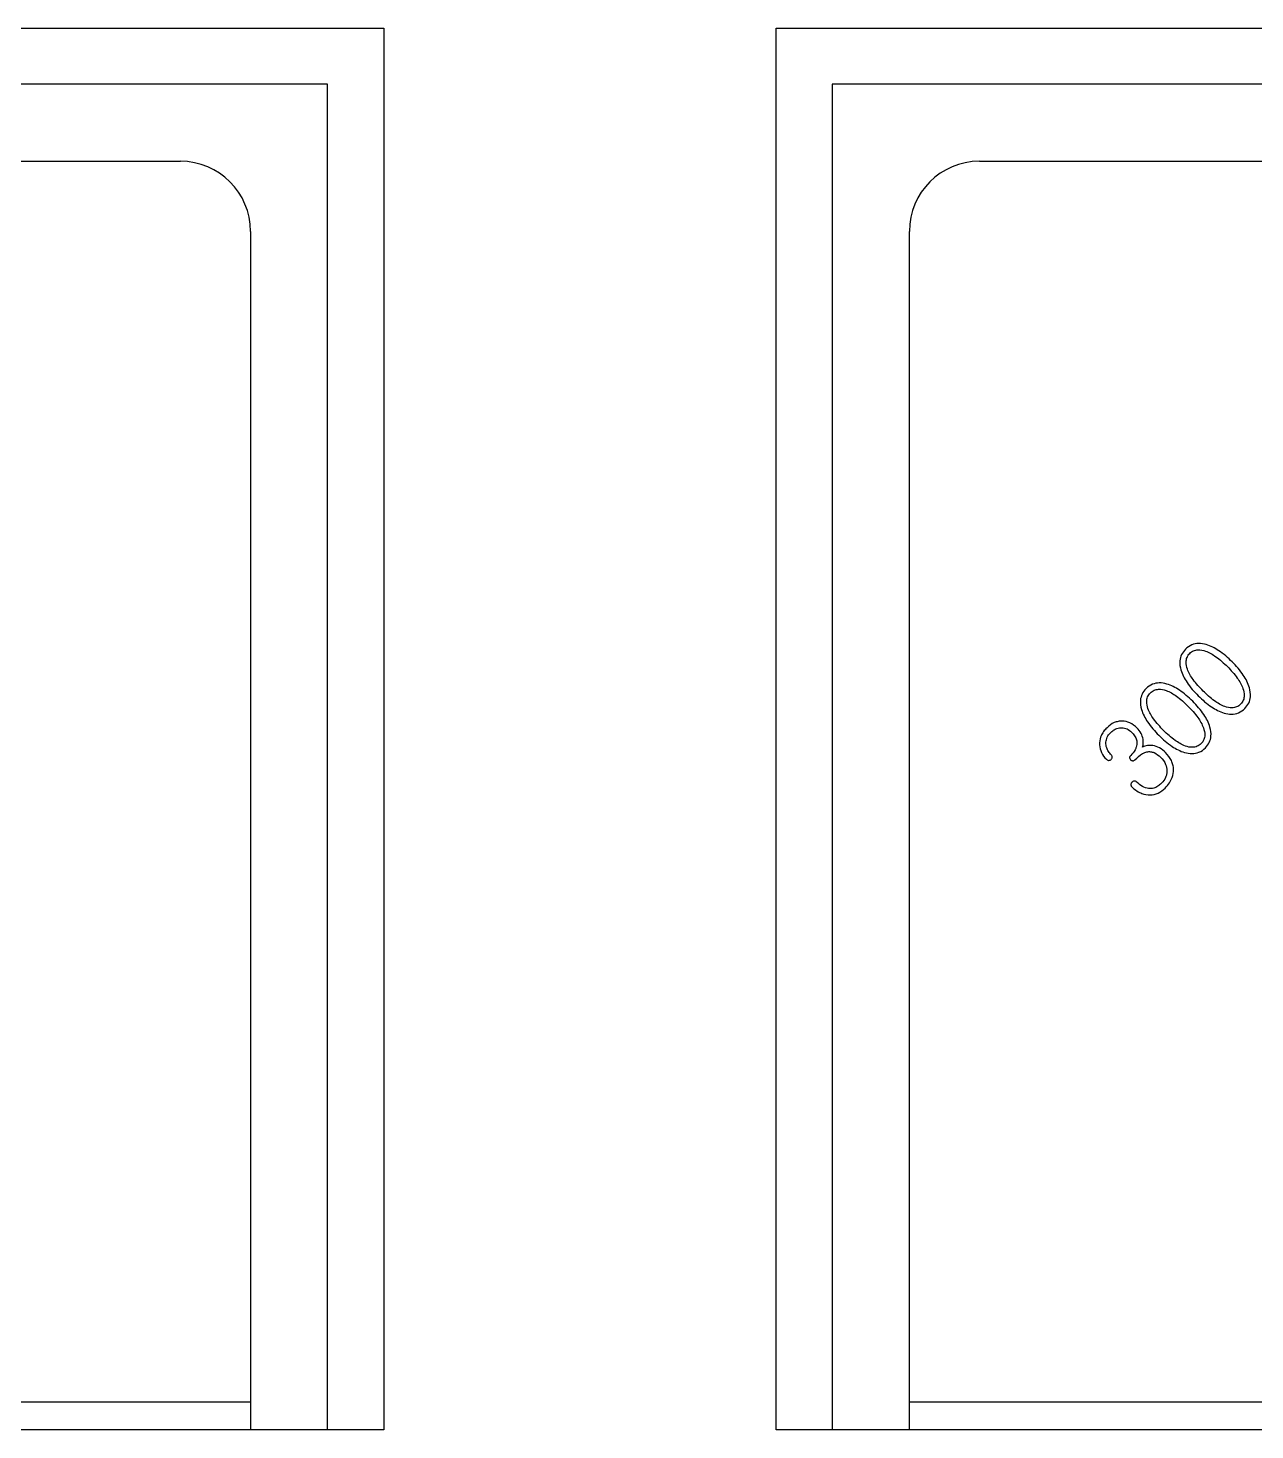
# Model space of a CAD drawing. Extents: x 109308 to 114204, y 60901 to 64142.
# Drawn here: x 111998.5 to 112042.2, y 62865.4 to 62915.4 of the extents above; entities that cross this region are included whole.
import ezdxf

# ---------------------------------------------------------------- set-up
doc = ezdxf.new("R2010")
doc.units = 0
doc.header["$LTSCALE"] = 10
doc.header["$MEASUREMENT"] = 0
doc.layers.get('0').update_dxf_attribs({"linetype": 'CONTINUOUS'})
doc.layers.add('가시적인_것_ISO_', color=3, linetype='CONTINUOUS')

# ---------------------------------------------------------------- blocks, each defined once
blk = doc.blocks.new('44Q1XC')
at = {"layer": '가시적인_것_ISO_'}
for p, q in [((16924.931, 5828.591), (17032.931, 5828.591)), ((17032.931, 5828.591), (17032.931, 5778.591)), ((17046.931, 5828.591), (17154.931, 5828.591)), ((17046.931, 5778.591), (17046.931, 5828.591)), ((17030.931, 5826.591), (16926.931, 5826.591)), ((17030.931, 5778.591), (17030.931, 5826.591)), ((17152.931, 5826.591), (17048.931, 5826.591)), ((17048.931, 5826.591), (17048.931, 5778.591)), ((16932.181, 5823.841), (17025.681, 5823.841)), ((17054.181, 5823.841), (17147.681, 5823.841)), ((17028.181, 5821.341), (17028.181, 5778.591)), ((17051.681, 5778.591), (17051.681, 5821.341)), ((17058.733, 5803.639), (17058.694, 5803.601)), ((16929.681, 5779.591), (17028.181, 5779.591)), ((17051.681, 5779.591), (17150.181, 5779.591)), ((17032.931, 5778.591), (16924.931, 5778.591)), ((17154.931, 5778.591), (17046.931, 5778.591))]:
    blk.add_line(p, q, dxfattribs=at)
for centre, start, end in [((17025.681, 5821.341), 0, 90), ((17054.181, 5821.341), 90, 180)]:
    blk.add_arc(centre, 2.5, start, end, dxfattribs=at)
for points, knots in [([(17062.272, 5806.602), (17062.184, 5806.628), (17062.092, 5806.644), (17061.917, 5806.641), (17061.836, 5806.626), (17061.673, 5806.558), (17061.598, 5806.505), (17061.533, 5806.439)], [-0.08043735, -0.08043735, -0.08043735, -0.08043735, -0.05283354, -0.05283354, -0.02780895, -0.02780895, 0, 0, 0, 0]), ([(17063.195, 5805.986), (17063.05, 5806.131), (17062.889, 5806.272), (17062.581, 5806.477), (17062.431, 5806.556), (17062.272, 5806.602)], [-0.1110915, -0.1110915, -0.1110915, -0.1110915, -0.0494916, -0.0494916, 0, 0, 0, 0]), ([(17061.533, 5806.439), (17061.476, 5806.382), (17061.427, 5806.318), (17061.358, 5806.175), (17061.338, 5806.101), (17061.32, 5805.914), (17061.337, 5805.803), (17061.368, 5805.698)], [-0.08068744, -0.08068744, -0.08068744, -0.08068744, -0.0564576, -0.0564576, -0.03310081, -0.03310081, 0, 0, 0, 0]), ([(17061.599, 5805.725), (17061.57, 5805.807), (17061.551, 5805.894), (17061.554, 5806.037), (17061.565, 5806.091), (17061.609, 5806.198), (17061.642, 5806.246), (17061.684, 5806.288)], [-0.06062977, -0.06062977, -0.06062977, -0.06062977, -0.03469408, -0.03469408, -0.01781987, -0.01781987, 0, 0, 0, 0]), ([(17061.684, 5806.288), (17061.723, 5806.327), (17061.768, 5806.359), (17061.869, 5806.403), (17061.923, 5806.414), (17062.068, 5806.42), (17062.16, 5806.4), (17062.245, 5806.371)], [-0.06015213, -0.06015213, -0.06015213, -0.06015213, -0.04359102, -0.04359102, -0.02696915, -0.02696915, 0, 0, 0, 0]), ([(17062.245, 5806.371), (17062.375, 5806.324), (17062.501, 5806.25), (17062.759, 5806.067), (17062.899, 5805.942), (17063.025, 5805.816)], [-0.09489707, -0.09489707, -0.09489707, -0.09489707, -0.0534092, -0.0534092, 0, 0, 0, 0]), ([(17061.368, 5805.698), (17061.415, 5805.54), (17061.494, 5805.39), (17061.7, 5805.083), (17061.841, 5804.922), (17061.986, 5804.777)], [-0.1107241, -0.1107241, -0.1107241, -0.1107241, -0.0614603, -0.0614603, 0, 0, 0, 0]), ([(17062.157, 5804.947), (17062.031, 5805.073), (17061.905, 5805.213), (17061.721, 5805.47), (17061.646, 5805.595), (17061.599, 5805.725)], [-0.0950204, -0.0950204, -0.0950204, -0.0950204, -0.04148092, -0.04148092, 0, 0, 0, 0]), ([(17063.025, 5805.816), (17063.15, 5805.69), (17063.275, 5805.552), (17063.457, 5805.294), (17063.531, 5805.169), (17063.577, 5805.038)], [-0.09482066, -0.09482066, -0.09482066, -0.09482066, -0.04153437, -0.04153437, 0, 0, 0, 0]), ([(17063.808, 5805.066), (17063.763, 5805.224), (17063.684, 5805.374), (17063.48, 5805.681), (17063.34, 5805.842), (17063.195, 5805.986)], [-0.1105512, -0.1105512, -0.1105512, -0.1105512, -0.0612203, -0.0612203, 0, 0, 0, 0]), ([(17060.126, 5805.033), (17060.069, 5804.975), (17060.021, 5804.911), (17059.951, 5804.768), (17059.931, 5804.695), (17059.913, 5804.507), (17059.93, 5804.396), (17059.961, 5804.291)], [-0.08068744, -0.08068744, -0.08068744, -0.08068744, -0.0564576, -0.0564576, -0.03310081, -0.03310081, 0, 0, 0, 0]), ([(17060.865, 5805.195), (17060.777, 5805.221), (17060.685, 5805.237), (17060.51, 5805.234), (17060.429, 5805.219), (17060.266, 5805.151), (17060.192, 5805.098), (17060.126, 5805.033)], [-0.08043735, -0.08043735, -0.08043735, -0.08043735, -0.05283354, -0.05283354, -0.02780895, -0.02780895, 0, 0, 0, 0]), ([(17060.277, 5804.881), (17060.316, 5804.921), (17060.361, 5804.952), (17060.462, 5804.996), (17060.516, 5805.008), (17060.661, 5805.013), (17060.753, 5804.994), (17060.838, 5804.964)], [-0.06015213, -0.06015213, -0.06015213, -0.06015213, -0.04359102, -0.04359102, -0.02696915, -0.02696915, 0, 0, 0, 0]), ([(17061.788, 5804.579), (17061.644, 5804.724), (17061.482, 5804.865), (17061.175, 5805.07), (17061.024, 5805.149), (17060.865, 5805.195)], [-0.1110915, -0.1110915, -0.1110915, -0.1110915, -0.0494916, -0.0494916, 0, 0, 0, 0]), ([(17063.577, 5805.038), (17063.607, 5804.957), (17063.627, 5804.869), (17063.624, 5804.727), (17063.614, 5804.673), (17063.57, 5804.567), (17063.537, 5804.519), (17063.495, 5804.478)], [-0.06036726, -0.06036726, -0.06036726, -0.06036726, -0.03433895, -0.03433895, -0.01769854, -0.01769854, 0, 0, 0, 0]), ([(17063.646, 5804.326), (17063.703, 5804.383), (17063.75, 5804.447), (17063.819, 5804.588), (17063.839, 5804.662), (17063.856, 5804.849), (17063.84, 5804.96), (17063.808, 5805.066)], [-0.08032187, -0.08032187, -0.08032187, -0.08032187, -0.05634387, -0.05634387, -0.03316511, -0.03316511, 0, 0, 0, 0]), ([(17060.192, 5804.318), (17060.164, 5804.4), (17060.144, 5804.487), (17060.147, 5804.63), (17060.158, 5804.685), (17060.202, 5804.791), (17060.235, 5804.839), (17060.277, 5804.881)], [-0.06062977, -0.06062977, -0.06062977, -0.06062977, -0.03469408, -0.03469408, -0.01781987, -0.01781987, 0, 0, 0, 0]), ([(17060.838, 5804.964), (17060.968, 5804.918), (17061.094, 5804.844), (17061.353, 5804.66), (17061.492, 5804.535), (17061.618, 5804.409)], [-0.09489707, -0.09489707, -0.09489707, -0.09489707, -0.0534092, -0.0534092, 0, 0, 0, 0]), ([(17062.401, 5803.659), (17062.356, 5803.817), (17062.277, 5803.968), (17062.073, 5804.275), (17061.933, 5804.435), (17061.788, 5804.579)], [-0.1105512, -0.1105512, -0.1105512, -0.1105512, -0.0612203, -0.0612203, 0, 0, 0, 0]), ([(17061.986, 5804.777), (17062.131, 5804.633), (17062.291, 5804.492), (17062.597, 5804.287), (17062.747, 5804.208), (17062.904, 5804.162)], [-0.1105947, -0.1105947, -0.1105947, -0.1105947, -0.0492863, -0.0492863, 0, 0, 0, 0]), ([(17062.932, 5804.392), (17062.802, 5804.44), (17062.677, 5804.514), (17062.421, 5804.698), (17062.282, 5804.822), (17062.157, 5804.947)], [-0.09442381, -0.09442381, -0.09442381, -0.09442381, -0.0531236, -0.0531236, 0, 0, 0, 0]), ([(17059.961, 5804.291), (17060.008, 5804.133), (17060.087, 5803.983), (17060.293, 5803.676), (17060.435, 5803.515), (17060.579, 5803.37)], [-0.1107241, -0.1107241, -0.1107241, -0.1107241, -0.0614603, -0.0614603, 0, 0, 0, 0]), ([(17060.75, 5803.541), (17060.624, 5803.666), (17060.499, 5803.806), (17060.314, 5804.063), (17060.239, 5804.188), (17060.192, 5804.318)], [-0.0950204, -0.0950204, -0.0950204, -0.0950204, -0.04148092, -0.04148092, 0, 0, 0, 0]), ([(17061.618, 5804.409), (17061.743, 5804.284), (17061.868, 5804.145), (17062.051, 5803.887), (17062.124, 5803.762), (17062.17, 5803.631)], [-0.09482066, -0.09482066, -0.09482066, -0.09482066, -0.04153437, -0.04153437, 0, 0, 0, 0]), ([(17062.904, 5804.162), (17062.992, 5804.136), (17063.083, 5804.12), (17063.258, 5804.122), (17063.339, 5804.138), (17063.504, 5804.206), (17063.58, 5804.26), (17063.646, 5804.326)], [-0.08079674, -0.08079674, -0.08079674, -0.08079674, -0.05338063, -0.05338063, -0.02816882, -0.02816882, 0, 0, 0, 0]), ([(17063.495, 5804.478), (17063.454, 5804.437), (17063.408, 5804.404), (17063.303, 5804.358), (17063.248, 5804.347), (17063.103, 5804.343), (17063.014, 5804.363), (17062.932, 5804.392)], [-0.0606517, -0.0606517, -0.0606517, -0.0606517, -0.04343053, -0.04343053, -0.02630267, -0.02630267, 0, 0, 0, 0]), ([(17058.694, 5803.601), (17058.651, 5803.558), (17058.612, 5803.511), (17058.547, 5803.411), (17058.522, 5803.36), (17058.472, 5803.217), (17058.461, 5803.126), (17058.466, 5803.032)], [-0.06371351, -0.06371351, -0.06371351, -0.06371351, -0.04533864, -0.04533864, -0.02815417, -0.02815417, 0, 0, 0, 0]), ([(17059.274, 5803.873), (17059.225, 5803.874), (17059.176, 5803.871), (17059.08, 5803.852), (17059.034, 5803.838), (17058.892, 5803.777), (17058.807, 5803.714), (17058.733, 5803.639)], [-0.06096856, -0.06096856, -0.06096856, -0.06096856, -0.04623173, -0.04623173, -0.03161245, -0.03161245, 0, 0, 0, 0]), ([(17058.851, 5803.455), (17058.886, 5803.49), (17058.923, 5803.522), (17059.001, 5803.574), (17059.04, 5803.594), (17059.14, 5803.631), (17059.201, 5803.64), (17059.263, 5803.637)], [-0.0467039, -0.0467039, -0.0467039, -0.0467039, -0.03202229, -0.03202229, -0.01875942, -0.01875942, 0, 0, 0, 0]), ([(17059.263, 5803.637), (17059.327, 5803.634), (17059.388, 5803.62), (17059.507, 5803.566), (17059.56, 5803.527), (17059.607, 5803.48)], [-0.03905071, -0.03905071, -0.03905071, -0.03905071, -0.01985859, -0.01985859, 0, 0, 0, 0]), ([(17059.799, 5803.628), (17059.725, 5803.703), (17059.64, 5803.767), (17059.459, 5803.849), (17059.368, 5803.87), (17059.274, 5803.873)], [-0.05988374, -0.05988374, -0.05988374, -0.05988374, -0.02829577, -0.02829577, 0, 0, 0, 0]), ([(17060.016, 5803.225), (17060.004, 5803.299), (17059.98, 5803.37), (17059.906, 5803.508), (17059.856, 5803.571), (17059.799, 5803.628)], [-0.04692104, -0.04692104, -0.04692104, -0.04692104, -0.02419071, -0.02419071, 0, 0, 0, 0]), ([(17061.525, 5802.985), (17061.395, 5803.033), (17061.27, 5803.107), (17061.014, 5803.291), (17060.875, 5803.415), (17060.75, 5803.541)], [-0.09442381, -0.09442381, -0.09442381, -0.09442381, -0.0531236, -0.0531236, 0, 0, 0, 0]), ([(17062.17, 5803.631), (17062.2, 5803.55), (17062.22, 5803.462), (17062.217, 5803.32), (17062.207, 5803.266), (17062.163, 5803.16), (17062.13, 5803.112), (17062.088, 5803.071)], [-0.06036726, -0.06036726, -0.06036726, -0.06036726, -0.03433895, -0.03433895, -0.01769854, -0.01769854, 0, 0, 0, 0]), ([(17062.239, 5802.92), (17062.296, 5802.976), (17062.343, 5803.04), (17062.412, 5803.181), (17062.432, 5803.255), (17062.449, 5803.442), (17062.433, 5803.553), (17062.401, 5803.659)], [-0.08032187, -0.08032187, -0.08032187, -0.08032187, -0.05634387, -0.05634387, -0.03316511, -0.03316511, 0, 0, 0, 0]), ([(17058.466, 5803.032), (17058.471, 5802.935), (17058.492, 5802.842), (17058.576, 5802.663), (17058.636, 5802.584), (17058.708, 5802.516)], [-0.05913489, -0.05913489, -0.05913489, -0.05913489, -0.02990924, -0.02990924, 0, 0, 0, 0]), ([(17058.881, 5802.672), (17058.845, 5802.708), (17058.811, 5802.747), (17058.757, 5802.829), (17058.736, 5802.871), (17058.698, 5802.981), (17058.69, 5803.048), (17058.694, 5803.117)], [-0.05025466, -0.05025466, -0.05025466, -0.05025466, -0.0348897, -0.0348897, -0.02076482, -0.02076482, 0, 0, 0, 0]), ([(17058.694, 5803.117), (17058.7, 5803.181), (17058.715, 5803.243), (17058.769, 5803.359), (17058.806, 5803.41), (17058.851, 5803.455)], [-0.03841312, -0.03841312, -0.03841312, -0.03841312, -0.01919865, -0.01919865, 0, 0, 0, 0]), ([(17059.794, 5803.04), (17059.79, 5803.007), (17059.783, 5802.975), (17059.762, 5802.909), (17059.747, 5802.876), (17059.69, 5802.772), (17059.635, 5802.706), (17059.576, 5802.647)], [-0.04557266, -0.04557266, -0.04557266, -0.04557266, -0.03554082, -0.03554082, -0.02481627, -0.02481627, 0, 0, 0, 0]), ([(17059.607, 5803.48), (17059.648, 5803.439), (17059.686, 5803.393), (17059.745, 5803.301), (17059.767, 5803.255), (17059.796, 5803.152), (17059.8, 5803.096), (17059.794, 5803.04)], [-0.04973247, -0.04973247, -0.04973247, -0.04973247, -0.03220715, -0.03220715, -0.01691464, -0.01691464, 0, 0, 0, 0]), ([(17060, 5802.95), (17060.014, 5802.992), (17060.022, 5803.036), (17060.027, 5803.128), (17060.024, 5803.177), (17060.016, 5803.225)], [-0.02787112, -0.02787112, -0.02787112, -0.02787112, -0.01448619, -0.01448619, 0, 0, 0, 0]), ([(17060.362, 5802.999), (17060.299, 5803.01), (17060.234, 5803.012), (17060.11, 5802.995), (17060.053, 5802.978), (17060, 5802.95)], [-0.03748875, -0.03748875, -0.03748875, -0.03748875, -0.01812106, -0.01812106, 0, 0, 0, 0]), ([(17060.579, 5803.37), (17060.724, 5803.226), (17060.884, 5803.085), (17061.19, 5802.88), (17061.34, 5802.801), (17061.497, 5802.755)], [-0.1105947, -0.1105947, -0.1105947, -0.1105947, -0.0492863, -0.0492863, 0, 0, 0, 0]), ([(17062.088, 5803.071), (17062.047, 5803.03), (17062.001, 5802.997), (17061.896, 5802.951), (17061.841, 5802.94), (17061.696, 5802.936), (17061.607, 5802.956), (17061.525, 5802.985)], [-0.0606517, -0.0606517, -0.0606517, -0.0606517, -0.04343053, -0.04343053, -0.02630267, -0.02630267, 0, 0, 0, 0]), ([(17058.708, 5802.516), (17058.723, 5802.501), (17058.74, 5802.488), (17058.773, 5802.475), (17058.787, 5802.472), (17058.802, 5802.472)], [-0.0106653, -0.0106653, -0.0106653, -0.0106653, -0.00439322, -0.00439322, 0, 0, 0, 0]), ([(17058.802, 5802.472), (17058.817, 5802.473), (17058.831, 5802.476), (17058.859, 5802.488), (17058.871, 5802.497), (17058.881, 5802.507)], [-0.009024633, -0.009024633, -0.009024633, -0.009024633, -0.004508608, -0.004508608, 0, 0, 0, 0]), ([(17058.914, 5802.584), (17058.915, 5802.593), (17058.914, 5802.602), (17058.912, 5802.619), (17058.909, 5802.628), (17058.9, 5802.649), (17058.892, 5802.662), (17058.881, 5802.672)], [-0.009758567, -0.009758567, -0.009758567, -0.009758567, -0.007066347, -0.007066347, -0.004513803, -0.004513803, 0, 0, 0, 0]), ([(17058.881, 5802.507), (17058.892, 5802.518), (17058.901, 5802.53), (17058.912, 5802.557), (17058.914, 5802.57), (17058.914, 5802.584)], [-0.008695272, -0.008695272, -0.008695272, -0.008695272, -0.004191942, -0.004191942, 0, 0, 0, 0]), ([(17059.576, 5802.647), (17059.569, 5802.64), (17059.561, 5802.631), (17059.55, 5802.614), (17059.545, 5802.606), (17059.539, 5802.587), (17059.537, 5802.578), (17059.538, 5802.557), (17059.54, 5802.546), (17059.552, 5802.521), (17059.562, 5802.508), (17059.574, 5802.496)], [-0.01733684, -0.01733684, -0.01733684, -0.01733684, -0.01404614, -0.01404614, -0.01120864, -0.01120864, -0.00817617, -0.00817617, -0.00489505, -0.00489505, 0, 0, 0, 0]), ([(17059.728, 5802.496), (17059.807, 5802.576), (17059.902, 5802.659), (17060.049, 5802.742), (17060.102, 5802.765), (17060.156, 5802.777)], [-0.05067572, -0.05067572, -0.05067572, -0.05067572, -0.01674286, -0.01674286, 0, 0, 0, 0]), ([(17060.156, 5802.777), (17060.198, 5802.785), (17060.24, 5802.787), (17060.326, 5802.778), (17060.368, 5802.766), (17060.5, 5802.712), (17060.581, 5802.648), (17060.651, 5802.579)], [-0.05540456, -0.05540456, -0.05540456, -0.05540456, -0.04262983, -0.04262983, -0.02948391, -0.02948391, 0, 0, 0, 0]), ([(17060.821, 5802.749), (17060.756, 5802.815), (17060.682, 5802.873), (17060.526, 5802.958), (17060.447, 5802.986), (17060.362, 5802.999)], [-0.0534316, -0.0534316, -0.0534316, -0.0534316, -0.02556396, -0.02556396, 0, 0, 0, 0]), ([(17060.651, 5802.579), (17060.723, 5802.507), (17060.783, 5802.425), (17060.852, 5802.257), (17060.866, 5802.18), (17060.865, 5802.101)], [-0.05434069, -0.05434069, -0.05434069, -0.05434069, -0.02383375, -0.02383375, 0, 0, 0, 0]), ([(17061.104, 5802.153), (17061.102, 5802.207), (17061.095, 5802.26), (17061.07, 5802.364), (17061.051, 5802.415), (17060.977, 5802.571), (17060.905, 5802.666), (17060.821, 5802.749)], [-0.06783256, -0.06783256, -0.06783256, -0.06783256, -0.05171788, -0.05171788, -0.03546715, -0.03546715, 0, 0, 0, 0]), ([(17061.497, 5802.755), (17061.585, 5802.729), (17061.676, 5802.713), (17061.851, 5802.715), (17061.933, 5802.731), (17062.097, 5802.799), (17062.173, 5802.853), (17062.239, 5802.92)], [-0.08079674, -0.08079674, -0.08079674, -0.08079674, -0.05338063, -0.05338063, -0.02816882, -0.02816882, 0, 0, 0, 0]), ([(17059.574, 5802.496), (17059.581, 5802.489), (17059.59, 5802.482), (17059.606, 5802.47), (17059.615, 5802.466), (17059.633, 5802.459), (17059.643, 5802.458), (17059.665, 5802.458), (17059.676, 5802.461), (17059.701, 5802.473), (17059.715, 5802.484), (17059.728, 5802.496)], [-0.01764336, -0.01764336, -0.01764336, -0.01764336, -0.01441684, -0.01441684, -0.01161859, -0.01161859, -0.00853417, -0.00853417, -0.00514475, -0.00514475, 0, 0, 0, 0]), ([(17060.865, 5802.101), (17060.866, 5802.06), (17060.862, 5802.019), (17060.846, 5801.94), (17060.834, 5801.901), (17060.784, 5801.785), (17060.734, 5801.716), (17060.673, 5801.656)], [-0.05012754, -0.05012754, -0.05012754, -0.05012754, -0.03786144, -0.03786144, -0.0257802, -0.0257802, 0, 0, 0, 0]), ([(17060.802, 5801.482), (17060.859, 5801.54), (17060.912, 5801.602), (17060.998, 5801.729), (17061.032, 5801.793), (17061.092, 5801.955), (17061.108, 5802.053), (17061.104, 5802.153)], [-0.07616833, -0.07616833, -0.07616833, -0.07616833, -0.05193033, -0.05193033, -0.03012732, -0.03012732, 0, 0, 0, 0]), ([(17059.618, 5801.689), (17059.611, 5801.682), (17059.606, 5801.675), (17059.596, 5801.661), (17059.593, 5801.654), (17059.586, 5801.633), (17059.584, 5801.62), (17059.585, 5801.606)], [-0.009230248, -0.009230248, -0.009230248, -0.009230248, -0.00658266, -0.00658266, -0.004102373, -0.004102373, 0, 0, 0, 0]), ([(17059.585, 5801.606), (17059.585, 5801.597), (17059.586, 5801.588), (17059.59, 5801.57), (17059.594, 5801.562), (17059.609, 5801.536), (17059.623, 5801.52), (17059.64, 5801.507)], [-0.0117307, -0.0117307, -0.0117307, -0.0117307, -0.00900993, -0.00900993, -0.0062502, -0.0062502, 0, 0, 0, 0]), ([(17059.695, 5801.732), (17059.68, 5801.731), (17059.666, 5801.726), (17059.64, 5801.711), (17059.628, 5801.7), (17059.618, 5801.689)], [-0.009151189, -0.009151189, -0.009151189, -0.009151189, -0.004721408, -0.004721408, 0, 0, 0, 0]), ([(17059.64, 5801.507), (17059.739, 5801.416), (17059.853, 5801.339), (17060.072, 5801.255), (17060.169, 5801.238), (17060.269, 5801.241)], [-0.07048029, -0.07048029, -0.07048029, -0.07048029, -0.02998403, -0.02998403, 0, 0, 0, 0]), ([(17059.788, 5801.699), (17059.775, 5801.711), (17059.76, 5801.72), (17059.728, 5801.731), (17059.712, 5801.733), (17059.695, 5801.732)], [-0.01027523, -0.01027523, -0.01027523, -0.01027523, -0.00508623, -0.00508623, 0, 0, 0, 0]), ([(17060.214, 5801.471), (17060.138, 5801.48), (17060.066, 5801.505), (17059.921, 5801.582), (17059.851, 5801.638), (17059.788, 5801.699)], [-0.04926435, -0.04926435, -0.04926435, -0.04926435, -0.02634917, -0.02634917, 0, 0, 0, 0]), ([(17060.673, 5801.656), (17060.632, 5801.615), (17060.588, 5801.578), (17060.496, 5801.52), (17060.45, 5801.499), (17060.339, 5801.468), (17060.277, 5801.464), (17060.214, 5801.471)], [-0.05159529, -0.05159529, -0.05159529, -0.05159529, -0.03441785, -0.03441785, -0.01904555, -0.01904555, 0, 0, 0, 0]), ([(17060.269, 5801.241), (17060.368, 5801.243), (17060.462, 5801.264), (17060.646, 5801.348), (17060.729, 5801.409), (17060.802, 5801.482)], [-0.06060948, -0.06060948, -0.06060948, -0.06060948, -0.031004, -0.031004, 0, 0, 0, 0])]:
    blk.add_open_spline(points, degree=3, knots=knots, dxfattribs=at)
blk = doc.blocks.new('33CSS')
blk.add_blockref('44Q1XC', (92607.272, 57567.098))

msp = doc.modelspace()

# ---------------------------------------------------------------- block references
msp.add_blockref('33CSS', (2370.936, -480.288))

doc.saveas('drawing.dxf')
